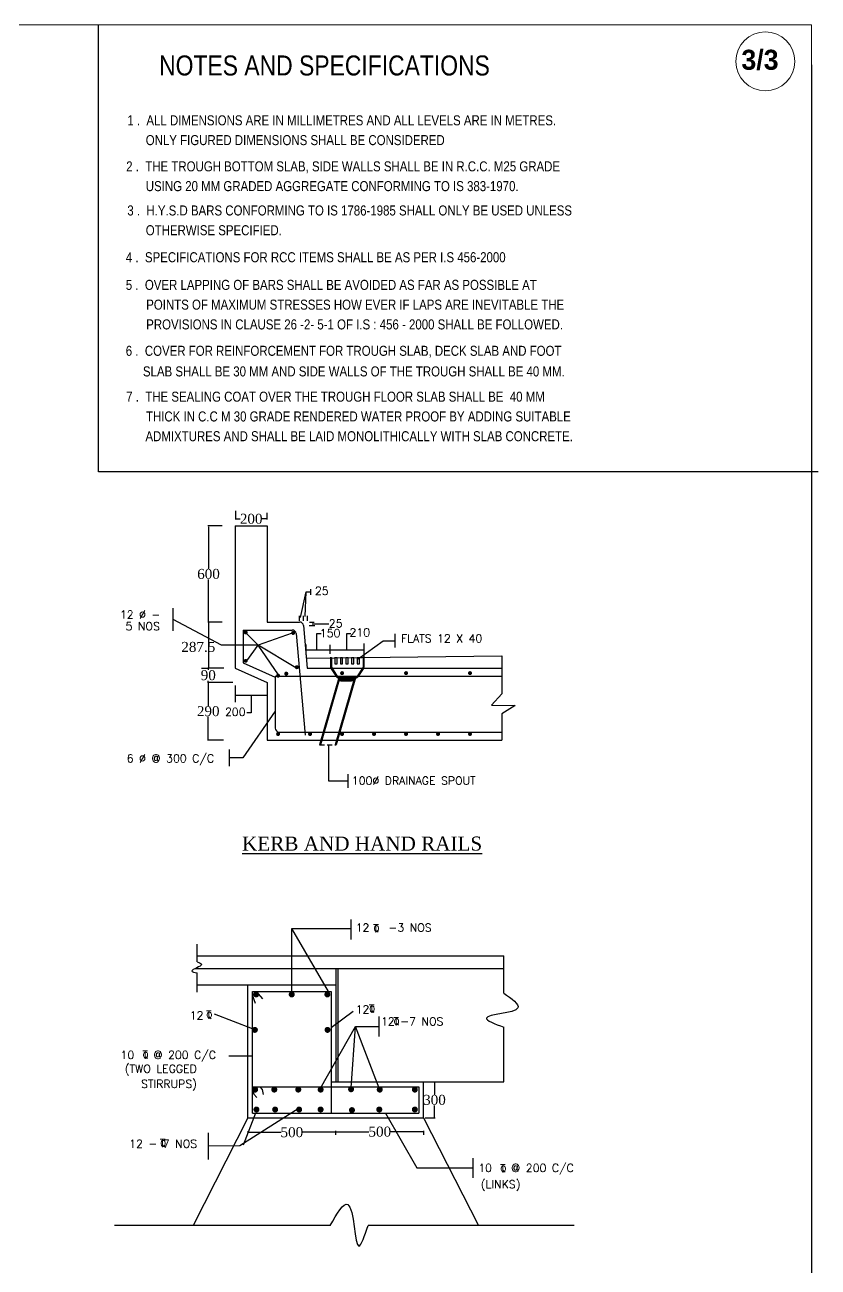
# Model space of a CAD drawing. Header units: millimetres. Extents: x 80 to 6605, y -575 to 2491.
# Drawn here: x 6252.3 to 6450.7, y -285 to 25.4 of the extents above; entities that cross this region are included whole.
import ezdxf

# ---------------------------------------------------------------- set-up
doc = ezdxf.new("R2010")
doc.units = ezdxf.units.MM
doc.linetypes.add('DASHED', pattern=[19.05, 12.7, -6.35])
for name, color, linetype in [('border', 7, 'Continuous'), ('MAIN', 7, 'Continuous'), ('STEEL', 5, 'Continuous'), ('TEXT_GENERAL', 4, 'Continuous')]:
    doc.layers.add(name, color=color, linetype=linetype)
doc.styles.add('ARIAL NARROW', font='ARIALN.TTF')
doc.styles.add('CITYBLUEPR', font='cityb___.ttf')
doc.styles.add('SIMPLEX', font='simplex.shx')
doc.styles.get("Standard").update_dxf_attribs({"font": 'times.ttf', "height": 2.5})
doc.styles.add('TIMES NEW ROMAN', font='times.ttf')
doc.dimstyles.get("Standard").update_dxf_attribs({"dimtxt": 0.18, "dimasz": 0.18, "dimexe": 0.18, "dimexo": 0.0625, "dimgap": 0.09, "dimtad": 0, "dimtih": 1, "dimtoh": 1, "dimdec": 4, "dimzin": 0, "dimdsep": 46, "dimtxsty": 'Standard', "dimcen": 0.09, "dimadec": 0, "dimazin": 0, "dimtfac": 1, "dimtdec": 4, "dimtofl": 0, "dimtmove": 0, "dimatfit": 3, "dimfxl": 1, "dimtolj": 1, "dimtzin": 0, "dimarcsym": 0})

# ---------------------------------------------------------------- blocks, each defined once
blk = doc.blocks.new('*D185')
at = {"color": 0, "lineweight": -2, "transparency": 16777216}
for p, q in [((6304.99, -96.03), (6304.99, -98.2)), ((6305.17, -98.02), (6306.16, -98.02)), ((6312.66, -98.02), (6311.67, -98.02)), ((6312.84, -96.54), (6312.84, -98.2))]:
    blk.add_line(p, q, dxfattribs=at)
at = {"color": 0, "transparency": 16777216}
for points in [[(6305.17, -97.99), (6305.17, -98.05), (6304.99, -98.02)], [(6312.66, -97.99), (6312.66, -98.05), (6312.84, -98.02)]]:
    blk.add_solid(points, dxfattribs=at)
at = {"layer": 'Defpoints', "color": 0, "transparency": 16777216}
for p in [(6304.99, -95.97), (6312.84, -96.48), (6312.84, -98.02)]:
    blk.add_point(p, dxfattribs=at)
at = {"color": 0, "transparency": 16777216, "insert": (6308.92, -98.02), "char_height": 2.5, "attachment_point": 5}
blk.add_mtext('\\A1;200', dxfattribs=at)
blk = doc.blocks.new('*D186')
at = {"color": 0, "lineweight": -2, "transparency": 16777216}
for p, q in [((6296.5, -135.3), (6298.37, -135.3)), ((6298.19, -135.48), (6298.19, -135.73)), ((6304.37, -138.9), (6298.01, -138.9)), ((6298.19, -138.72), (6298.19, -138.47))]:
    blk.add_line(p, q, dxfattribs=at)
at = {"color": 0, "transparency": 16777216}
for points in [[(6298.16, -135.48), (6298.22, -135.48), (6298.19, -135.3)], [(6298.16, -138.72), (6298.22, -138.72), (6298.19, -138.9)]]:
    blk.add_solid(points, dxfattribs=at)
at = {"layer": 'Defpoints', "color": 0, "transparency": 16777216}
for p in [(6296.44, -135.3), (6298.19, -138.9), (6304.44, -138.9)]:
    blk.add_point(p, dxfattribs=at)
at = {"color": 0, "transparency": 16777216, "insert": (6298.19, -137.1), "char_height": 2.5, "attachment_point": 5}
blk.add_mtext('\\A1;90', dxfattribs=at)
blk = doc.blocks.new('*D187')
at = {"color": 0, "lineweight": -2, "transparency": 16777216}
for p, q in [((6301.69, -123.8), (6298.07, -123.8)), ((6298.25, -123.98), (6298.25, -135.12)), ((6302.05, -135.3), (6298.07, -135.3))]:
    blk.add_line(p, q, dxfattribs=at)
at = {"color": 0, "transparency": 16777216}
for points in [[(6298.22, -123.98), (6298.28, -123.98), (6298.25, -123.8)], [(6298.22, -135.12), (6298.28, -135.12), (6298.25, -135.3)]]:
    blk.add_solid(points, dxfattribs=at)
at = {"layer": 'Defpoints', "color": 0, "transparency": 16777216}
for p in [(6301.75, -123.8), (6298.25, -135.3), (6302.11, -135.3)]:
    blk.add_point(p, dxfattribs=at)
at = {"color": 0, "transparency": 16777216, "insert": (6295.7, -130.05), "char_height": 2.5, "attachment_point": 5}
blk.add_mtext('\\A1;287.5', dxfattribs=at)
blk = doc.blocks.new('*D180')
at = {"color": 0, "lineweight": -2, "transparency": 16777216}
for p, q in [((6301.69, -99.8), (6298.07, -99.8)), ((6298.25, -99.98), (6298.25, -110.44)), ((6298.25, -123.62), (6298.25, -113.16)), ((6301.69, -123.8), (6298.07, -123.8))]:
    blk.add_line(p, q, dxfattribs=at)
at = {"color": 0, "transparency": 16777216}
for points in [[(6298.22, -99.98), (6298.28, -99.98), (6298.25, -99.8)], [(6298.22, -123.62), (6298.28, -123.62), (6298.25, -123.8)]]:
    blk.add_solid(points, dxfattribs=at)
at = {"layer": 'Defpoints', "color": 0, "transparency": 16777216}
for p in [(6298.25, -99.8), (6301.75, -99.8), (6301.75, -123.8)]:
    blk.add_point(p, dxfattribs=at)
at = {"color": 0, "transparency": 16777216, "insert": (6298.25, -111.8), "char_height": 2.5, "attachment_point": 5}
blk.add_mtext('\\A1;600', dxfattribs=at)
blk = doc.blocks.new('*D181')
at = {"color": 0, "lineweight": -2, "transparency": 16777216}
for p, q in [((6302.01, -138.9), (6297.99, -138.9)), ((6298.17, -139.08), (6298.17, -144.73)), ((6298.17, -153.12), (6298.17, -147.47)), ((6302.01, -153.3), (6297.99, -153.3))]:
    blk.add_line(p, q, dxfattribs=at)
at = {"color": 0, "transparency": 16777216}
for points in [[(6298.14, -139.08), (6298.2, -139.08), (6298.17, -138.9)], [(6298.14, -153.12), (6298.2, -153.12), (6298.17, -153.3)]]:
    blk.add_solid(points, dxfattribs=at)
at = {"layer": 'Defpoints', "color": 0, "transparency": 16777216}
for p in [(6302.08, -138.9), (6298.17, -153.3), (6302.08, -153.3)]:
    blk.add_point(p, dxfattribs=at)
at = {"color": 0, "transparency": 16777216, "insert": (6298.17, -146.1), "char_height": 2.5, "attachment_point": 5}
blk.add_mtext('\\A1;290', dxfattribs=at)
blk = doc.blocks.new('*D182')
at = {"color": 0, "lineweight": -2, "transparency": 16777216}
for p, q in [((6330.1, -251.94), (6330.1, -250.99)), ((6330.28, -251.17), (6338.39, -251.17)), ((6351.92, -251.17), (6343.8, -251.17)), ((6352.1, -251.94), (6352.1, -250.99))]:
    blk.add_line(p, q, dxfattribs=at)
at = {"color": 0, "transparency": 16777216}
for points in [[(6330.28, -251.14), (6330.28, -251.2), (6330.1, -251.17)], [(6351.92, -251.14), (6351.92, -251.2), (6352.1, -251.17)]]:
    blk.add_solid(points, dxfattribs=at)
at = {"layer": 'Defpoints', "color": 0, "transparency": 16777216}
for p in [(6330.1, -251.17), (6330.1, -252), (6352.1, -252)]:
    blk.add_point(p, dxfattribs=at)
at = {"color": 0, "transparency": 16777216, "insert": (6341.1, -251.17), "char_height": 2.5, "attachment_point": 5}
blk.add_mtext('\\A1;500', dxfattribs=at)
blk = doc.blocks.new('*D183')
at = {"color": 0, "lineweight": -2, "transparency": 16777216}
for p, q in [((6308.1, -251.31), (6308.1, -251.13)), ((6308.28, -251.31), (6316.39, -251.31)), ((6329.92, -251.31), (6321.8, -251.31)), ((6330.1, -251.31), (6330.1, -251.13))]:
    blk.add_line(p, q, dxfattribs=at)
at = {"color": 0, "transparency": 16777216}
for points in [[(6308.28, -251.28), (6308.28, -251.34), (6308.1, -251.31)], [(6329.92, -251.28), (6329.92, -251.34), (6330.1, -251.31)]]:
    blk.add_solid(points, dxfattribs=at)
at = {"layer": 'Defpoints', "color": 0, "transparency": 16777216}
for p in [(6308.1, -251.31), (6308.1, -251.38), (6330.1, -251.38)]:
    blk.add_point(p, dxfattribs=at)
at = {"color": 0, "transparency": 16777216, "insert": (6319.1, -251.31), "char_height": 2.5, "attachment_point": 5}
blk.add_mtext('\\A1;500', dxfattribs=at)
blk = doc.blocks.new('*D184')
at = {"color": 0, "lineweight": -2, "transparency": 16777216}
for p, q in [((6352.45, -238.73), (6354.95, -238.73)), ((6354.77, -238.91), (6354.77, -241.87)), ((6354.77, -247.55), (6354.77, -244.59)), ((6352.45, -247.73), (6354.95, -247.73))]:
    blk.add_line(p, q, dxfattribs=at)
at = {"color": 0, "transparency": 16777216}
for points in [[(6354.74, -238.91), (6354.8, -238.91), (6354.77, -238.73)], [(6354.74, -247.55), (6354.8, -247.55), (6354.77, -247.73)]]:
    blk.add_solid(points, dxfattribs=at)
at = {"layer": 'Defpoints', "color": 0, "transparency": 16777216}
for p in [(6352.39, -238.73), (6354.77, -238.73), (6352.39, -247.73)]:
    blk.add_point(p, dxfattribs=at)
at = {"color": 0, "transparency": 16777216, "insert": (6354.77, -243.23), "char_height": 2.5, "attachment_point": 5}
blk.add_mtext('\\A1;300', dxfattribs=at)

msp = doc.modelspace()

# ---------------------------------------------------------------- hatches: boundary and pattern name
h = msp.add_hatch()
h.set_pattern_fill('LINE', color=0, scale=0.05, angle=45, style=0)
h.set_pattern_definition([(45, (6287.91826, -137.20167), (-0.1122532, 0.1122532), [])])
h.paths.add_polyline_path([(6331.6958, -137.43744), (6331.37908, -138.53417), (6334.03355, -138.53417), (6334.3413, -137.46848)])

# ---------------------------------------------------------------- linework, layer by layer
for p, q in [((6270.74618, -86.28771), (6270.74618, 25.4283)), ((6449.115, 15.4283), (6449.115, -574.5717)), ((6450.74618, -86.28771), (6270.74618, -86.28771))]:
    msp.add_line(p, q)
at = {"color": 0}
for p, q in [((6304.9363, -99.79998), (6312.9363, -99.79998)), ((6304.9363, -99.79998), (6304.9363, -135.29998)), ((6312.9363, -99.79998), (6312.9363, -123.79998)), ((6323.80805, -116.98647), (6323.80805, -115.59542)), ((6289.44186, -126.01684), (6289.44186, -120.32632)), ((6301.51852, -129.62305), (6289.44186, -123.17158)), ((6312.9363, -123.79998), (6321.01948, -123.79998)), ((6320.9363, -122.25045), (6320.9363, -123.46689)), ((6320.9363, -122.25045), (6320.9363, -123.46689)), ((6321.9363, -122.25045), (6321.9363, -123.46689)), ((6321.9363, -122.25045), (6321.9363, -123.46689)), ((6322.9363, -122.25045), (6322.9363, -123.46689)), ((6322.9363, -122.25045), (6322.9363, -123.46689)), ((6323.52949, -123.79998), (6324.6437, -123.79998)), ((6306.9363, -125.79998), (6312.9363, -125.79998)), ((6306.9363, -125.79998), (6306.9363, -134.00681)), ((6312.9363, -125.79998), (6319.18585, -125.79998)), ((6320.18209, -126.71335), (6322.38962, -152.09998)), ((6322.01572, -124.71335), (6322.9363, -135.29998)), ((6323.44113, -124.71335), (6324.86654, -124.71335)), ((6344.91376, -130.1516), (6344.91376, -126.79117)), ((6310.65573, -129.62305), (6301.51852, -129.62305)), ((6322.6494, -132.00066), (6322.6494, -129.44289)), ((6328.72216, -131.77315), (6328.72216, -129.53082)), ((6337.18896, -132.67432), (6337.18896, -129.17909)), ((6322.6494, -130.72177), (6337.18896, -130.72177)), ((6322.71891, -132.79998), (6371.61233, -132.21942)), ((6328.99307, -132.72854), (6328.72168, -132.72854)), ((6328.73534, -132.67644), (6328.73534, -135.02901)), ((6328.97534, -132.67644), (6328.97534, -135.07644)), ((6337.18896, -132.67432), (6336.86329, -132.67432)), ((6336.89534, -132.67644), (6336.89534, -135.07644)), ((6337.13534, -132.67644), (6337.13534, -132.67644)), ((6337.13534, -132.67644), (6337.13534, -135.07644)), ((6337.13534, -132.67644), (6337.13534, -135.02901)), ((6371.61233, -132.21942), (6371.61233, -141.72762)), ((6304.9363, -135.29998), (6312.9363, -138.89998)), ((6306.9363, -134.00681), (6314.9363, -137.60681)), ((6322.9363, -135.29998), (6371.61233, -135.29998)), ((6328.79996, -135.247), (6330.28679, -137.53443)), ((6328.97534, -135.07644), (6330.53534, -137.47644)), ((6336.89534, -135.07644), (6335.33534, -137.47644)), ((6337.07071, -135.247), (6335.58388, -137.53443)), ((6304.90688, -139.65906), (6304.90688, -143.86451)), ((6312.9363, -138.89998), (6312.9363, -153.29998)), ((6314.9363, -137.29665), (6371.61233, -137.29665)), ((6314.9363, -137.60681), (6314.9363, -150.30331)), ((6330.8443, -137.71644), (6325.99751, -154.49998)), ((6331.10683, -137.70323), (6326.25622, -154.49998)), ((6334.75453, -137.72932), (6329.91146, -154.49998)), ((6335.00108, -137.73208), (6330.15881, -154.49998)), ((6330.53534, -137.47644), (6331.6958, -137.43744)), ((6330.62217, -137.71644), (6331.36936, -137.67407)), ((6331.36936, -137.67407), (6331.12098, -138.53417)), ((6331.37908, -138.53417), (6331.12098, -138.53417)), ((6331.6958, -137.43744), (6331.37908, -138.53417)), ((6331.37908, -138.53417), (6334.03355, -138.53417)), ((6331.6958, -137.43744), (6334.3413, -137.46848)), ((6334.3413, -137.46848), (6334.03355, -138.53417)), ((6334.32269, -138.53417), (6334.03355, -138.53417)), ((6334.5559, -137.72657), (6334.32269, -138.53417)), ((6335.33534, -137.47644), (6334.3413, -137.46848)), ((6334.5559, -137.72657), (6335.24851, -137.71644)), ((6304.90688, -142.08528), (6312.9363, -142.08528)), ((6371.61233, -141.72762), (6369.01567, -144.58463)), ((6369.01567, -144.58463), (6374.92139, -144.64612)), ((6374.92139, -144.64612), (6371.61233, -146.74388)), ((6371.61233, -146.74388), (6371.61233, -153.29998)), ((6315.9363, -151.30331), (6371.61233, -151.30331)), ((6312.9363, -153.29998), (6371.61233, -153.29998)), ((6303.47512, -159.85151), (6303.47512, -155.70039)), ((6333.18328, -165.19933), (6333.18328, -161.83889)), ((6333.8976, -203.12447), (6333.8976, -198.18266)), ((6295.42623, -208.75869), (6295.42623, -204.27996)), ((6295.42623, -207.24247), (6372.08358, -207.24247)), ((6372.08358, -216.51961), (6372.08358, -207.24247)), ((6295.01818, -210.35311), (6372.08358, -210.35311)), ((6330.09897, -210.35311), (6330.09897, -238.73091)), ((6330.6156, -210.35311), (6330.6156, -238.73091)), ((6295.42623, -216.27814), (6295.42623, -211.48332)), ((6295.42623, -214.50063), (6330.09897, -214.50063)), ((6308.08025, -247.73091), (6308.08025, -214.50063)), ((6309.20906, -216.97722), (6309.92906, -219.03059)), ((6309.29131, -216.15744), (6328.89897, -216.15744)), ((6309.29131, -246.53091), (6309.29131, -216.15744)), ((6310.13077, -216.14377), (6311.76757, -217.94105)), ((6328.89897, -216.15744), (6328.89897, -246.53091)), ((6340.91516, -227.35475), (6340.91516, -222.41293)), ((6334.97856, -224.88384), (6340.91516, -224.88384)), ((6372.08358, -238.73091), (6372.08358, -225.08098)), ((6308.09131, -247.73091), (6308.09131, -238.73091)), ((6328.89897, -238.73091), (6372.08358, -238.73091)), ((6352.0677, -247.73091), (6352.0677, -238.73091)), ((6309.29131, -239.93091), (6350.8677, -239.93091)), ((6309.29131, -240.75994), (6309.60135, -241.76398)), ((6309.60135, -241.76398), (6310.35805, -242.60687)), ((6311.08993, -239.93091), (6311.71017, -240.6112)), ((6311.71017, -240.6112), (6311.89625, -241.91272)), ((6350.8677, -239.93091), (6350.8677, -246.53091)), ((6308.09131, -247.73091), (6294.37785, -274.59096)), ((6308.08025, -247.73091), (6352.0677, -247.73091)), ((6309.29131, -246.53091), (6350.8677, -246.53091)), ((6352.0677, -247.73091), (6365.78117, -274.59096)), ((6298.19559, -251.42364), (6298.19559, -258.14921)), ((6350.36978, -260.23163), (6364.45595, -260.23163)), ((6364.45595, -262.70254), (6364.45595, -257.76073)), ((6328.6922, -274.59096), (6274.7561, -274.59096)), ((6389.67979, -274.59096), (6338.18872, -274.59096))]:
    msp.add_line(p, q, dxfattribs=at)
at = {"color": 0, "linetype": 'DASHED', "ltscale": 0.1}
msp.add_line((6325.99751, -154.49998), (6330.15881, -154.49998), dxfattribs=at)
at = {"color": 0}
for points, const_width in [([(6307.29705, -126.41572, 1), (6307.79705, -126.41572, 1)], 0.5), ([(6319.16494, -126.53794, 1), (6319.66494, -126.53794, 1)], 0.5), ([(6307.29705, -133.5043, 1), (6307.79705, -133.5043, 1)], 0.5), ([(6317.45205, -136.70989, -1), (6317.95205, -136.70989, -1)], 0.5), ([(6320.08256, -135.09312, 1), (6320.58256, -135.09312, 1)], 0.5), ([(6331.40949, -136.57922, -1), (6331.90949, -136.57922, -1)], 0.5), ([(6347.40949, -136.57922, -1), (6347.90949, -136.57922, -1)], 0.5), ([(6363.40949, -136.57922, -1), (6363.90949, -136.57922, -1)], 0.5), ([(6315.40949, -137.21742, 1), (6315.90949, -137.21742, 1)], 0.5), ([(6315.40949, -151.78485, -1), (6315.90949, -151.78485, -1)], 0.5), ([(6323.40949, -151.78485, -1), (6323.90949, -151.78485, -1)], 0.5), ([(6331.40949, -151.78485, -1), (6331.90949, -151.78485, -1)], 0.5), ([(6339.40949, -151.78485, -1), (6339.90949, -151.78485, -1)], 0.5), ([(6347.40949, -151.78485, -1), (6347.90949, -151.78485, -1)], 0.5), ([(6355.40949, -151.78485, -1), (6355.90949, -151.78485, -1)], 0.5), ([(6363.40949, -151.78485, -1), (6363.90949, -151.78485, -1)], 0.5), ([(6309.77921, -216.86883, 1), (6310.52921, -216.86883, 1)], 0.75), ([(6318.68763, -216.86883, 1), (6319.43763, -216.86883, 1)], 0.75), ([(6327.60617, -216.86883, 1), (6328.35617, -216.86883, 1)], 0.75), ([(6309.47274, -225.72836, 1), (6310.22274, -225.72836, 1)], 0.75), ([(6327.64981, -225.72836, 1), (6328.39981, -225.72836, 1)], 0.75), ([(6309.53356, -240.65155, 1), (6310.28356, -240.65155, 1)], 0.75), ([(6314.32755, -240.65155, 1), (6315.07755, -240.65155, 1)], 0.75), ([(6320.329, -240.65155, 1), (6321.079, -240.65155, 1)], 0.75), ([(6325.92266, -240.65155, 1), (6326.67266, -240.65155, 1)], 0.75), ([(6333.54162, -240.56503, 1), (6334.29162, -240.56503, 1)], 0.75), ([(6340.70818, -240.65155, 1), (6341.45818, -240.65155, 1)], 0.75), ([(6349.48479, -240.65155, 1), (6350.23479, -240.65155, 1)], 0.75), ([(6309.86146, -245.62917, 1), (6310.61146, -245.62917, 1)], 0.75), ([(6314.54615, -245.62917, 1), (6315.29615, -245.62917, 1)], 0.75), ([(6320.5476, -245.62917, 1), (6321.2976, -245.62917, 1)], 0.75), ([(6325.92266, -245.62917, 1), (6326.67266, -245.62917, 1)], 0.75), ([(6333.76022, -245.78091, 1), (6334.51022, -245.78091, 1)], 0.75), ([(6340.59888, -245.62917, 1), (6341.34888, -245.62917, 1)], 0.75), ([(6349.48479, -245.62917, 1), (6350.23479, -245.62917, 1)], 0.75)]:
    msp.add_lwpolyline(points, format="xyb", close=True, dxfattribs=dict(at, const_width=const_width))
for points in [[(6330.39191, -132.71458), (6329.82606, -132.71458), (6329.82606, -134.24067), (6330.39191, -134.24067)], [(6331.79191, -132.71458), (6331.22606, -132.71458), (6331.22606, -134.24067), (6331.79191, -134.24067)], [(6333.19191, -132.71458), (6332.62606, -132.71458), (6332.62606, -134.24067), (6333.19191, -134.24067)], [(6334.59191, -132.71458), (6334.02606, -132.71458), (6334.02606, -134.24067), (6334.59191, -134.24067)], [(6335.99191, -132.71458), (6335.42606, -132.71458), (6335.42606, -134.24067), (6335.99191, -134.24067)]]:
    msp.add_lwpolyline(points, close=True, dxfattribs=at)
for centre, radius, start, end in [((6321.01948, -124.79998), 1, 4.9697407, 90), ((6319.18585, -126.79998), 1, 4.9697407, 90), ((6329.13534, -135.02901), 0.4, 180, 213.0238676), ((6336.73534, -135.02901), 0.4, 326.9761324, 0), ((6330.62217, -137.31644), 0.4, 213.0238676, 270), ((6335.24851, -137.31644), 0.4, 270, 326.9761324), ((6315.9363, -150.30331), 1, 180, 270)]:
    msp.add_arc(centre, radius, start, end, dxfattribs=at)
for points in [[(6295.42623, -208.75869), (6296.49722, -209.3384), (6294.05997, -211.01956), (6295.42623, -211.48332)], [(6372.08358, -216.51961), (6375.62737, -220.22182), (6367.75221, -222.76709), (6372.08358, -225.08098)], [(6328.6922, -274.59096), (6333.09303, -269.34019), (6335.87249, -279.75266), (6338.18872, -274.59096)]]:
    msp.add_spline(points, degree=3, dxfattribs=at)
at = {"layer": 'border', "lineweight": 5}
for p, q in [((6449.115, 25.4283), (5589.115, 25.4283)), ((6449.115, -574.5717), (6449.115, 25.4283))]:
    msp.add_line(p, q, dxfattribs=at)
at = {"layer": 'Defpoints', "color": 0, "linetype": 'ByBlock'}
for p in [(6328.76911, -132.7075), (6334.59191, -132.71458), (6335.42606, -132.71458), (6337.13534, -132.67644), (6337.13534, -132.67644), (6337.13534, -135.07644), (6333.81644, -138.53417)]:
    msp.add_point(p, dxfattribs=at)
at = {"layer": 'STEEL', "color": 0, "lineweight": 9}
msp.add_circle((6437.51667, 16.29508), 7.37169, dxfattribs=at)

# ---------------------------------------------------------------- texts
at = {"color": 0}
for s, height, style, p in [('12 %%C -', 2, 'SIMPLEX', (6276.08905, -122.95143)), ('5 NOS ', 2, 'SIMPLEX', (6277.51365, -125.86552)), ('FLATS 12 X 40', 2, 'SIMPLEX', (6346.41655, -128.91575)), ('6 %%C @ 300 C/C', 2, 'SIMPLEX', (6277.79481, -158.88835)), ('100%%C DRAINAGE SPOUT', 2, 'SIMPLEX', (6334.11284, -164.44554)), ('%%UKERB AND HAND RAILS', 3.5, 'TIMES NEW ROMAN', (6306.64481, -180.92044)), ('12   -3 NOS', 2, 'SIMPLEX', (6335.05946, -201.17433)), ('T ', 2, 'SIMPLEX', (6339.45643, -201.37086)), ('Q', 1.5, 'SIMPLEX', (6339.55853, -201.14647)), ('12   ', 2, 'SIMPLEX', (6335.05946, -221.60026)), ('T ', 2, 'SIMPLEX', (6338.38229, -221.49418)), ('Q', 1.5, 'SIMPLEX', (6338.4844, -221.26978)), ('12   ', 2, 'SIMPLEX', (6293.55515, -223.11329)), ('T ', 2, 'SIMPLEX', (6297.64917, -223.00721)), ('Q', 1.5, 'SIMPLEX', (6297.75128, -222.78282)), ('12 -7 NOS ', 2, 'SIMPLEX', (6341.39499, -224.61429)), ('T ', 2, 'SIMPLEX', (6344.49032, -224.64308)), ('Q', 1.5, 'SIMPLEX', (6344.59243, -224.41868)), ('10   @ 200 C/C', 2, 'SIMPLEX', (6276.24844, -232.97435)), ('T ', 2, 'SIMPLEX', (6281.70383, -232.99383)), ('Q', 1.5, 'SIMPLEX', (6281.80594, -232.76943)), ('(TWO LEGGED', 2, 'SIMPLEX', (6277.30877, -236.45432)), ('STIRRUPS)', 2, 'SIMPLEX', (6281.39861, -240.2369)), ('12 - 7 NOS ', 2, 'SIMPLEX', (6278.41451, -255.17747)), ('T ', 2, 'SIMPLEX', (6286.09843, -255.06024)), ('Q', 1.5, 'SIMPLEX', (6286.20054, -254.83584)), ('10   @ 200 C/C', 2, 'SIMPLEX', (6365.73586, -261.22986)), ('T ', 2, 'SIMPLEX', (6371.19125, -261.40795)), ('Q', 1.5, 'SIMPLEX', (6371.29336, -261.18356)), ('(LINKS)', 2, 'SIMPLEX', (6366.34177, -265.31504))]:
    msp.add_text(s, height=height, dxfattribs=dict(at, style=style)).set_placement(p)
at = {"color": 0, "linetype": 'ByBlock', "char_height": 2, "attachment_point": 5, "style": 'SIMPLEX'}
for s, insert in [('\\A1;25', (6326.57772, -116.0179)), ('\\A1;25', (6330.05196, -124.13517)), ('150', (6328.67654, -126.59253)), ('210', (6336.09258, -126.40494)), ('200', (6304.94051, -146.26122))]:
    msp.add_mtext(s, dxfattribs=dict(at, insert=insert))
at = {"layer": 'MAIN', "lineweight": 9, "style": 'ARIAL NARROW'}
msp.add_text('NOTES AND SPECIFICATIONS', height=5, dxfattribs=at).set_placement((6285.89631, 12.77788))
at = {"layer": 'MAIN', "linetype": 'Continuous', "lineweight": 9, "style": 'ARIAL NARROW'}
for s, p in [('1 .  ALL DIMENSIONS ARE IN MILLIMETRES AND ALL LEVELS ARE IN METRES.', (6277.93881, 0.31347)), ('ONLY FIGURED DIMENSIONS SHALL BE CONSIDERED', (6282.55236, -4.62695)), ('2 .  THE TROUGH BOTTOM SLAB, SIDE WALLS SHALL BE IN R.C.C. M25 GRADE', (6277.65871, -11.18539)), ('USING 20 MM GRADED AGGREGATE CONFORMING TO IS 383-1970.', (6282.56637, -16.12381)), ('3 .  H.Y.S.D BARS CONFORMING TO IS 1786-1985 SHALL ONLY BE USED UNLESS ', (6277.93881, -22.20648)), ('OTHERWISE SPECIFIED.', (6282.55236, -27.1469)), ('4 .  SPECIFICATIONS FOR RCC ITEMS SHALL BE AS PER I.S 456-2000 ', (6277.57068, -33.89597)), ('5 .  OVER LAPPING OF BARS SHALL BE AVOIDED AS FAR AS POSSIBLE AT ', (6277.55668, -40.79994)), ('POINTS OF MAXIMUM STRESSES HOW EVER IF LAPS ARE INEVITABLE THE ', (6282.66742, -45.74036)), ('PROVISIONS IN CLAUSE 26 -2- 5-1 OF I.S : 456 - 2000 SHALL BE FOLLOWED. ', (6282.66742, -50.68078)), ('6 .  COVER FOR REINFORCEMENT FOR TROUGH SLAB, DECK SLAB AND FOOT', (6277.55068, -57.27965)), ('  SLAB SHALL BE 30 MM AND SIDE WALLS OF THE TROUGH SHALL BE 40 MM.', (6280.25231, -62.42658)), ('7 .  THE SEALING COAT OVER THE TROUGH FLOOR SLAB SHALL BE  40 MM ', (6277.65871, -68.74077)), ('THICK IN C.C M 30 GRADE RENDERED WATER PROOF BY ADDING SUITABLE ', (6282.6014, -73.68119)), ('ADMIXTURES AND SHALL BE LAID MONOLITHICALLY WITH SLAB CONCRETE.', (6282.47735, -78.62161))]:
    msp.add_text(s, height=2.5, dxfattribs=at).set_placement(p)
at = {"layer": 'TEXT_GENERAL', "color": 0, "lineweight": 9, "style": 'CITYBLUEPR'}
msp.add_text('3/3', height=5, dxfattribs=at).set_placement((6431.54283, 14.20871))

# ---------------------------------------------------------------- dimensions: what is measured, and where the dimension line sits
at = {"color": 0}
for base, p1, p2, text, picture, middle in [((6312.84317, -98.01746), (6304.98705, -95.96976), (6312.84317, -96.48169), '200', '*D185', (6308.91511, -98.01746)), ((6308.09897, -251.30876), (6330.09897, -251.37607), (6308.09897, -251.37607), '500', '*D183', (6319.09897, -251.30876)), ((6330.09897, -251.17029), (6352.09897, -252.00107), (6330.09897, -252.00107), '500', '*D182', (6341.09897, -251.17029))]:
    dim = msp.add_linear_dim(base=base, p1=p1, p2=p2, text=text, dimstyle='Standard', override={"dimscale": 1}, dxfattribs=at)
    dim.commit()
    dim.dimension.update_dxf_attribs({"geometry": picture, "text_midpoint": middle})
for base, p1, p2, text, picture, middle in [((6298.25096, -99.79998), (6301.75248, -123.79998), (6301.75248, -99.79998), '600', '*D180', (6298.25096, -111.79998)), ((6298.16804, -153.29998), (6302.07625, -138.89998), (6302.07625, -153.29998), '290', '*D181', (6298.16804, -146.09998)), ((6354.76522, -238.73091), (6352.38936, -247.73091), (6352.38936, -238.73091), '300', '*D184', (6354.76522, -243.23091))]:
    dim = msp.add_linear_dim(base=base, p1=p1, p2=p2, angle=90, text=text, dimstyle='Standard', override={"dimscale": 1}, dxfattribs=at)
    dim.commit()
    dim.dimension.update_dxf_attribs({"geometry": picture, "text_midpoint": middle})
for base, p1, p2, text, override, picture, middle in [((6298.25096, -135.29998), (6301.75248, -123.79998), (6302.11446, -135.29998), '287.5', {"dimscale": 1, "dimtmove": 2}, '*D187', (6295.69927, -130.04878)), ((6298.19136, -138.89998), (6296.43541, -135.29998), (6304.43541, -138.89998), '90', {"dimscale": 1}, '*D186', (6298.19136, -137.09998))]:
    dim = msp.add_linear_dim(base=base, p1=p1, p2=p2, angle=90, text=text, dimstyle='Standard', override=override, dxfattribs=at)
    dim.commit()
    dim.dimension.update_dxf_attribs({"geometry": picture, "text_midpoint": middle, "dimtype": 160})

# ---------------------------------------------------------------- leaders
for points in [[(6321.30109, -122.68977), (6322.63813, -116.2353)], [(6322.41529, -122.41156), (6322.63813, -116.2353), (6323.80805, -116.29094)], [(6307.68583, -126.62366), (6310.65573, -129.62305)], [(6319.16833, -126.57899), (6310.65573, -129.62305)], [(6324.14747, -124.24312), (6328.31387, -124.24312)], [(6325.36776, -130.72177), (6325.36776, -126.65459), (6326.40037, -126.65459)], [(6332.83551, -130.72177), (6332.83551, -126.65459), (6333.86812, -126.65459)], [(6307.79705, -133.5043), (6310.65573, -129.62305)], [(6320.12448, -135.23169), (6310.65573, -129.62305), (6310.77921, -129.62305)], [(6315.77318, -136.99476), (6310.65573, -129.62305)], [(6335.69373, -133.04471), (6341.94546, -128.47138), (6344.91376, -128.47138)], [(6308.92159, -142.08528), (6308.92159, -146.53336), (6307.82081, -146.53336)], [(6314.9363, -146.11327), (6306.8392, -157.77595), (6303.47512, -157.77595)], [(6328.29127, -154.49998), (6328.29127, -163.51911), (6333.18328, -163.51911)], [(6319.09514, -216.15744), (6319.09514, -200.42083), (6333.8976, -200.42083)], [(6328.27528, -216.15744), (6319.09514, -200.42083)], [(6309.29131, -225.4575), (6299.72761, -221.82623)], [(6328.89897, -225.1549), (6334.39642, -221.06971)], [(6326.29766, -240.27655), (6334.97856, -224.88384)], [(6333.91662, -240.19003), (6334.97856, -224.88384)], [(6340.94779, -240.30185), (6334.97856, -224.88384)], [(6309.33041, -232.29627), (6303.33056, -232.29627)], [(6320.9226, -245.25417), (6306.07839, -254.7044), (6298.19559, -254.78642)], [(6310.01979, -246.53091), (6306.94183, -254.5579)], [(6342.49463, -246.53091), (6350.36978, -260.23163)]]:
    msp.add_leader(points, dimstyle='Standard', override={"dimscale": 1}, dxfattribs=at)

doc.saveas('drawing.dxf')
